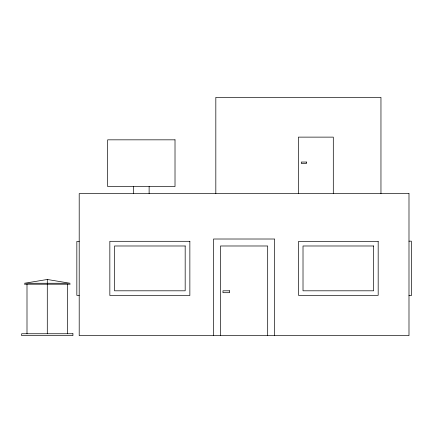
<?xml version="1.0" encoding="UTF-8"?>
<svg xmlns="http://www.w3.org/2000/svg" width="433" height="433" viewBox="0 0 433 433"><rect width="100%" height="100%" fill="white"/><g stroke="black" fill="none" stroke-linecap="round" stroke-linejoin="round"><path stroke-width="0.65" d="M47.289 279.485L24.427 283.263L70.146 283.263L47.289 279.485L47.289 283.263M408.99 241.159L411.35 241.159L411.35 295.642L408.99 295.642M79.201 241.435L76.841 241.435L76.841 295.366L79.201 295.366M24.427 284.205L70.146 284.205M380.959 193.616L380.959 97.371L215.823 97.371L215.823 193.616M333.302 193.616L333.302 137.126L298.391 137.126L298.391 193.616M274.663 335.629L274.663 239.011L213.529 239.011L213.529 335.629M267.686 335.629L267.686 245.987L220.505 245.987L220.505 335.629M149.125 186.542L149.125 193.616M133.559 186.542L133.559 193.616M67.575 284.205L67.575 333.746M47.289 284.205L47.289 333.746M26.998 284.205L26.998 333.746M175.013 139.832L107.671 139.832L107.671 186.542L175.013 186.542L175.013 139.832M306.499 162.05L301.314 162.05L301.314 163.468L306.499 163.468L306.499 162.05M408.99 193.616L79.201 193.616L79.201 335.629L408.99 335.629L408.99 193.616M189.86 241.305L109.841 241.305L109.841 295.495L189.86 295.495L189.86 241.305M378.182 241.473L298.494 241.473L298.494 295.328L378.182 295.328L378.182 241.473M185.178 245.987L114.523 245.987L114.523 290.808L185.178 290.808L185.178 245.987M373.663 245.987L303.013 245.987L303.013 290.808L373.663 290.808L373.663 245.987M229.577 290.808L222.973 290.808L222.973 292.697L229.577 292.697L229.577 290.808M72.923 333.746L21.65 333.746L21.65 335.629L72.923 335.629L72.923 333.746"/></g></svg>
